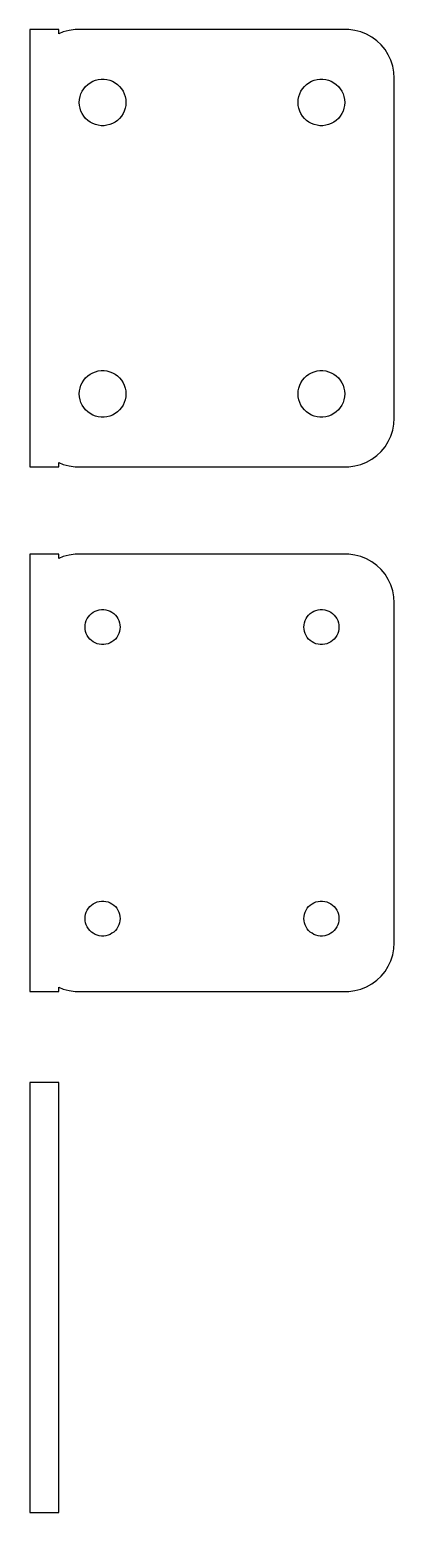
# Model space of a CAD drawing. Header units: metres. Extents: x -19 to 19, y -22 to 130.
import ezdxf

# ---------------------------------------------------------------- set-up
doc = ezdxf.new("R2010")
doc.units = ezdxf.units.M

msp = doc.modelspace()

# ---------------------------------------------------------------- linework, layer by layer
for p, q in [((-15.75, 130.49), (-18.75, 130.49)), ((-18.75, 130.49), (-18.75, 85.5099)), ((-15.75, 130.075), (-15.75, 130.49)), ((-15.2951, 130.255), (-15.75, 130.075)), ((-14.6869, 130.411), (-15.2951, 130.255)), ((-14.0639, 130.49), (-14.6869, 130.411)), ((14.0639, 130.49), (-14.0639, 130.49)), ((14.6869, 130.411), (14.0639, 130.49)), ((15.2951, 130.255), (14.6869, 130.411)), ((15.8789, 130.024), (15.2951, 130.255)), ((16.4291, 129.722), (15.8789, 130.024)), ((16.9371, 129.353), (16.4291, 129.722)), ((17.3948, 128.923), (16.9371, 129.353)), ((17.7951, 128.439), (17.3948, 128.923)), ((18.1315, 127.909), (17.7951, 128.439)), ((18.3989, 127.341), (18.1315, 127.909)), ((18.5929, 126.743), (18.3989, 127.341)), ((18.7106, 126.127), (18.5929, 126.743)), ((-12.536, 125.026), (-12.2719, 125.172)), ((-12.2719, 125.172), (-11.9916, 125.283)), ((-11.9916, 125.283), (-11.6997, 125.357)), ((-11.6997, 125.357), (-11.4007, 125.395)), ((-11.4007, 125.395), (-11.0993, 125.395)), ((-11.0993, 125.395), (-10.8003, 125.357)), ((-10.8003, 125.357), (-10.5083, 125.283)), ((-10.5083, 125.283), (-10.2281, 125.172)), ((-10.2281, 125.172), (-9.964, 125.026)), ((9.964, 125.026), (10.2281, 125.172)), ((10.2281, 125.172), (10.5083, 125.283)), ((10.5083, 125.283), (10.8003, 125.357)), ((10.8003, 125.357), (11.0993, 125.395)), ((11.0993, 125.395), (11.4007, 125.395)), ((11.4007, 125.395), (11.6997, 125.357)), ((11.6997, 125.357), (11.9916, 125.283)), ((11.9916, 125.283), (12.2719, 125.172)), ((12.2719, 125.172), (12.536, 125.026)), ((18.75, 125.5), (18.7106, 126.127)), ((18.75, 90.5), (18.75, 125.5)), ((-13.5746, 123.597), (-13.4815, 123.883)), ((-13.4815, 123.883), (-13.3531, 124.156)), ((-13.3531, 124.156), (-13.1916, 124.411)), ((-13.1916, 124.411), (-12.9995, 124.643)), ((-12.9995, 124.643), (-12.7798, 124.849)), ((-12.7798, 124.849), (-12.536, 125.026)), ((-9.964, 125.026), (-9.72017, 124.849)), ((-9.72017, 124.849), (-9.50047, 124.643)), ((-9.50047, 124.643), (-9.30835, 124.411)), ((-9.30835, 124.411), (-9.14685, 124.156)), ((-9.14685, 124.156), (-9.01852, 123.883)), ((-9.01852, 123.883), (-8.9254, 123.597)), ((8.9254, 123.597), (9.01852, 123.883)), ((9.01852, 123.883), (9.14685, 124.156)), ((9.14685, 124.156), (9.30835, 124.411)), ((9.30835, 124.411), (9.50047, 124.643)), ((9.50047, 124.643), (9.72017, 124.849)), ((9.72017, 124.849), (9.964, 125.026)), ((12.536, 125.026), (12.7798, 124.849)), ((12.7798, 124.849), (12.9995, 124.643)), ((12.9995, 124.643), (13.1916, 124.411)), ((13.1916, 124.411), (13.3531, 124.156)), ((13.3531, 124.156), (13.4815, 123.883)), ((13.4815, 123.883), (13.5746, 123.597)), ((-13.65, 123), (-13.6311, 123.301)), ((-13.6311, 122.699), (-13.65, 123)), ((-13.6311, 123.301), (-13.5746, 123.597)), ((-13.5746, 122.403), (-13.6311, 122.699)), ((-13.4815, 122.117), (-13.5746, 122.403)), ((-13.3531, 121.844), (-13.4815, 122.117)), ((-9.01852, 122.117), (-9.14685, 121.844)), ((-8.9254, 122.403), (-9.01852, 122.117)), ((-8.9254, 123.597), (-8.86891, 123.301)), ((-8.86891, 122.699), (-8.9254, 122.403)), ((-8.86891, 123.301), (-8.84999, 123)), ((-8.84999, 123), (-8.86891, 122.699)), ((8.84999, 123), (8.86891, 123.301)), ((8.86891, 122.699), (8.84999, 123)), ((8.86891, 123.301), (8.9254, 123.597)), ((8.9254, 122.403), (8.86891, 122.699)), ((9.01852, 122.117), (8.9254, 122.403)), ((9.14685, 121.844), (9.01852, 122.117)), ((13.4815, 122.117), (13.3531, 121.844)), ((13.5746, 122.403), (13.4815, 122.117)), ((13.5746, 123.597), (13.6311, 123.301)), ((13.6311, 122.699), (13.5746, 122.403)), ((13.6311, 123.301), (13.65, 123)), ((13.65, 123), (13.6311, 122.699)), ((-13.1916, 121.589), (-13.3531, 121.844)), ((-12.9995, 121.357), (-13.1916, 121.589)), ((-12.7798, 121.151), (-12.9995, 121.357)), ((-12.536, 120.974), (-12.7798, 121.151)), ((-12.2719, 120.828), (-12.536, 120.974)), ((-11.9916, 120.717), (-12.2719, 120.828)), ((-11.6997, 120.643), (-11.9916, 120.717)), ((-11.4007, 120.605), (-11.6997, 120.643)), ((-11.0993, 120.605), (-11.4007, 120.605)), ((-10.8003, 120.643), (-11.0993, 120.605)), ((-10.5083, 120.717), (-10.8003, 120.643)), ((-10.2281, 120.828), (-10.5083, 120.717)), ((-9.964, 120.974), (-10.2281, 120.828)), ((-9.72017, 121.151), (-9.964, 120.974)), ((-9.50047, 121.357), (-9.72017, 121.151)), ((-9.30835, 121.589), (-9.50047, 121.357)), ((-9.14685, 121.844), (-9.30835, 121.589)), ((9.30835, 121.589), (9.14685, 121.844)), ((9.50047, 121.357), (9.30835, 121.589)), ((9.72017, 121.151), (9.50047, 121.357)), ((9.964, 120.974), (9.72017, 121.151)), ((10.2281, 120.828), (9.964, 120.974)), ((10.5083, 120.717), (10.2281, 120.828)), ((10.8003, 120.643), (10.5083, 120.717)), ((11.0993, 120.605), (10.8003, 120.643)), ((11.4007, 120.605), (11.0993, 120.605)), ((11.6997, 120.643), (11.4007, 120.605)), ((11.9916, 120.717), (11.6997, 120.643)), ((12.2719, 120.828), (11.9916, 120.717)), ((12.536, 120.974), (12.2719, 120.828)), ((12.7798, 121.151), (12.536, 120.974)), ((12.9995, 121.357), (12.7798, 121.151)), ((13.1916, 121.589), (12.9995, 121.357)), ((13.3531, 121.844), (13.1916, 121.589)), ((-13.1916, 94.4107), (-12.9995, 94.6429)), ((-12.9995, 94.6429), (-12.7798, 94.8492)), ((-12.7798, 94.8492), (-12.536, 95.0264)), ((-12.536, 95.0264), (-12.2719, 95.1716)), ((-12.2719, 95.1716), (-11.9916, 95.2825)), ((-11.9916, 95.2825), (-11.6997, 95.3575)), ((-11.6997, 95.3575), (-11.4007, 95.3953)), ((-11.4007, 95.3953), (-11.0993, 95.3953)), ((-11.0993, 95.3953), (-10.8003, 95.3575)), ((-10.8003, 95.3575), (-10.5083, 95.2825)), ((-10.5083, 95.2825), (-10.2281, 95.1716)), ((-10.2281, 95.1716), (-9.964, 95.0264)), ((-9.964, 95.0264), (-9.72017, 94.8492)), ((-9.72017, 94.8492), (-9.50047, 94.6429)), ((-9.50047, 94.6429), (-9.30835, 94.4107)), ((9.30835, 94.4107), (9.50047, 94.6429)), ((9.50047, 94.6429), (9.72017, 94.8492)), ((9.72017, 94.8492), (9.964, 95.0264)), ((9.964, 95.0264), (10.2281, 95.1716)), ((10.2281, 95.1716), (10.5083, 95.2825)), ((10.5083, 95.2825), (10.8003, 95.3575)), ((10.8003, 95.3575), (11.0993, 95.3953)), ((11.0993, 95.3953), (11.4007, 95.3953)), ((11.4007, 95.3953), (11.6997, 95.3575)), ((11.6997, 95.3575), (11.9916, 95.2825)), ((11.9916, 95.2825), (12.2719, 95.1716)), ((12.2719, 95.1716), (12.536, 95.0264)), ((12.536, 95.0264), (12.7798, 94.8492)), ((12.7798, 94.8492), (12.9995, 94.6429)), ((12.9995, 94.6429), (13.1916, 94.4107)), ((-13.65, 93), (-13.6311, 93.3008)), ((-13.6311, 93.3008), (-13.5746, 93.5969)), ((-13.5746, 93.5969), (-13.4815, 93.8835)), ((-13.4815, 93.8835), (-13.3531, 94.1562)), ((-13.3531, 94.1562), (-13.1916, 94.4107)), ((-9.30835, 94.4107), (-9.14685, 94.1562)), ((-9.14685, 94.1562), (-9.01852, 93.8835)), ((-9.01852, 93.8835), (-8.9254, 93.5969)), ((-8.9254, 93.5969), (-8.86891, 93.3008)), ((-8.86891, 93.3008), (-8.84999, 93)), ((8.84999, 93), (8.86891, 93.3008)), ((8.86891, 93.3008), (8.9254, 93.5969)), ((8.9254, 93.5969), (9.01852, 93.8835)), ((9.01852, 93.8835), (9.14685, 94.1562)), ((9.14685, 94.1562), (9.30835, 94.4107)), ((13.1916, 94.4107), (13.3531, 94.1562)), ((13.3531, 94.1562), (13.4815, 93.8835)), ((13.4815, 93.8835), (13.5746, 93.5969)), ((13.5746, 93.5969), (13.6311, 93.3008)), ((13.6311, 93.3008), (13.65, 93)), ((-13.6311, 92.6992), (-13.65, 93)), ((-13.5746, 92.4032), (-13.6311, 92.6992)), ((-13.4815, 92.1165), (-13.5746, 92.4032)), ((-13.3531, 91.8438), (-13.4815, 92.1165)), ((-13.1916, 91.5893), (-13.3531, 91.8438)), ((-12.9995, 91.3571), (-13.1916, 91.5893)), ((-9.30835, 91.5893), (-9.50047, 91.3571)), ((-9.14685, 91.8438), (-9.30835, 91.5893)), ((-9.01852, 92.1165), (-9.14685, 91.8438)), ((-8.9254, 92.4032), (-9.01852, 92.1165)), ((-8.86891, 92.6992), (-8.9254, 92.4032)), ((-8.84999, 93), (-8.86891, 92.6992)), ((8.86891, 92.6992), (8.84999, 93)), ((8.9254, 92.4032), (8.86891, 92.6992)), ((9.01852, 92.1165), (8.9254, 92.4032)), ((9.14685, 91.8438), (9.01852, 92.1165)), ((9.30835, 91.5893), (9.14685, 91.8438)), ((9.50047, 91.3571), (9.30835, 91.5893)), ((13.1916, 91.5893), (12.9995, 91.3571)), ((13.3531, 91.8438), (13.1916, 91.5893)), ((13.4815, 92.1165), (13.3531, 91.8438)), ((13.5746, 92.4032), (13.4815, 92.1165)), ((13.6311, 92.6992), (13.5746, 92.4032)), ((13.65, 93), (13.6311, 92.6992)), ((-12.7798, 91.1508), (-12.9995, 91.3571)), ((-12.536, 90.9736), (-12.7798, 91.1508)), ((-12.2719, 90.8284), (-12.536, 90.9736)), ((-11.9916, 90.7175), (-12.2719, 90.8284)), ((-11.6997, 90.6425), (-11.9916, 90.7175)), ((-11.4007, 90.6047), (-11.6997, 90.6425)), ((-11.0993, 90.6047), (-11.4007, 90.6047)), ((-10.8003, 90.6425), (-11.0993, 90.6047)), ((-10.5083, 90.7175), (-10.8003, 90.6425)), ((-10.2281, 90.8284), (-10.5083, 90.7175)), ((-9.964, 90.9736), (-10.2281, 90.8284)), ((-9.72017, 91.1508), (-9.964, 90.9736)), ((-9.50047, 91.3571), (-9.72017, 91.1508)), ((9.72017, 91.1508), (9.50047, 91.3571)), ((9.964, 90.9736), (9.72017, 91.1508)), ((10.2281, 90.8284), (9.964, 90.9736)), ((10.5083, 90.7175), (10.2281, 90.8284)), ((10.8003, 90.6425), (10.5083, 90.7175)), ((11.0993, 90.6047), (10.8003, 90.6425)), ((11.4007, 90.6047), (11.0993, 90.6047)), ((11.6997, 90.6425), (11.4007, 90.6047)), ((11.9916, 90.7175), (11.6997, 90.6425)), ((12.2719, 90.8284), (11.9916, 90.7175)), ((12.536, 90.9736), (12.2719, 90.8284)), ((12.7798, 91.1508), (12.536, 90.9736)), ((12.9995, 91.3571), (12.7798, 91.1508)), ((18.7106, 89.8733), (18.75, 90.5)), ((18.1315, 88.0912), (18.3989, 88.6594)), ((18.3989, 88.6594), (18.5929, 89.2566)), ((18.5929, 89.2566), (18.7106, 89.8733)), ((16.9371, 86.6474), (17.3948, 87.0773)), ((17.3948, 87.0773), (17.7951, 87.5611)), ((17.7951, 87.5611), (18.1315, 88.0912)), ((-18.75, 85.5099), (-15.75, 85.5099)), ((-15.75, 85.9248), (-15.2951, 85.7447)), ((-15.75, 85.5099), (-15.75, 85.9248)), ((-15.2951, 85.7447), (-14.6869, 85.5886)), ((-14.6869, 85.5886), (-14.0639, 85.5099)), ((-14.0639, 85.5099), (14.0639, 85.5099)), ((14.0639, 85.5099), (14.6869, 85.5886)), ((14.6869, 85.5886), (15.2951, 85.7447)), ((15.2951, 85.7447), (15.8789, 85.9759)), ((15.8789, 85.9759), (16.4291, 86.2784)), ((16.4291, 86.2784), (16.9371, 86.6474)), ((-15.75, 76.4901), (-18.75, 76.4901)), ((-18.75, 76.4901), (-18.75, 31.5099)), ((-15.75, 76.0752), (-15.75, 76.4901)), ((-14.6869, 76.4114), (-15.2951, 76.2553)), ((-14.0639, 76.4901), (-14.6869, 76.4114)), ((14.0639, 76.4901), (-14.0639, 76.4901)), ((14.6869, 76.4114), (14.0639, 76.4901)), ((15.2951, 76.2553), (14.6869, 76.4114)), ((-15.2951, 76.2553), (-15.75, 76.0752)), ((15.8789, 76.0241), (15.2951, 76.2553)), ((16.4291, 75.7216), (15.8789, 76.0241)), ((16.9371, 75.3526), (16.4291, 75.7216)), ((17.3948, 74.9227), (16.9371, 75.3526)), ((17.7951, 74.4389), (17.3948, 74.9227)), ((18.1315, 73.9088), (17.7951, 74.4389)), ((18.3989, 73.3406), (18.1315, 73.9088)), ((18.5929, 72.7434), (18.3989, 73.3406)), ((18.7106, 72.1267), (18.5929, 72.7434)), ((18.75, 71.5), (18.7106, 72.1267)), ((-12.7062, 70.058), (-12.5621, 70.2322)), ((-12.5621, 70.2322), (-12.3974, 70.3869)), ((-12.3974, 70.3869), (-12.2145, 70.5198)), ((-12.2145, 70.5198), (-12.0164, 70.6287)), ((-12.0164, 70.6287), (-11.8062, 70.7119)), ((-11.8062, 70.7119), (-11.5873, 70.7681)), ((-11.5873, 70.7681), (-11.363, 70.7964)), ((-11.363, 70.7964), (-11.137, 70.7964)), ((-11.137, 70.7964), (-10.9127, 70.7681)), ((-10.9127, 70.7681), (-10.6938, 70.7119)), ((-10.6938, 70.7119), (-10.4836, 70.6287)), ((-10.4836, 70.6287), (-10.2855, 70.5198)), ((-10.2855, 70.5198), (-10.1026, 70.3869)), ((-10.1026, 70.3869), (-9.93785, 70.2322)), ((-9.93785, 70.2322), (-9.79376, 70.058)), ((9.79376, 70.058), (9.93785, 70.2322)), ((9.93785, 70.2322), (10.1026, 70.3869)), ((10.1026, 70.3869), (10.2855, 70.5198)), ((10.2855, 70.5198), (10.4836, 70.6287)), ((10.4836, 70.6287), (10.6938, 70.7119)), ((10.6938, 70.7119), (10.9127, 70.7681)), ((10.9127, 70.7681), (11.137, 70.7964)), ((11.137, 70.7964), (11.363, 70.7964)), ((11.363, 70.7964), (11.5873, 70.7681)), ((11.5873, 70.7681), (11.8062, 70.7119)), ((11.8062, 70.7119), (12.0164, 70.6287)), ((12.0164, 70.6287), (12.2145, 70.5198)), ((12.2145, 70.5198), (12.3974, 70.3869)), ((12.3974, 70.3869), (12.5621, 70.2322)), ((12.5621, 70.2322), (12.7062, 70.058)), ((18.75, 36.5), (18.75, 71.5)), ((-13.05, 69), (-13.0358, 69.2256)), ((-13.0358, 68.7744), (-13.05, 69)), ((-13.0358, 69.2256), (-12.9934, 69.4476)), ((-12.9934, 68.5524), (-13.0358, 68.7744)), ((-12.9934, 69.4476), (-12.9236, 69.6626)), ((-12.9236, 69.6626), (-12.8273, 69.8671)), ((-12.8273, 69.8671), (-12.7062, 70.058)), ((-9.79376, 70.058), (-9.67264, 69.8671)), ((-9.67264, 69.8671), (-9.5764, 69.6626)), ((-9.5764, 69.6626), (-9.50655, 69.4476)), ((-9.50655, 69.4476), (-9.46419, 69.2256)), ((-9.46419, 68.7744), (-9.50655, 68.5524)), ((-9.46419, 69.2256), (-9.45, 69)), ((-9.45, 69), (-9.46419, 68.7744)), ((9.45, 69), (9.46419, 69.2256)), ((9.46419, 68.7744), (9.45, 69)), ((9.46419, 69.2256), (9.50655, 69.4476)), ((9.50655, 68.5524), (9.46419, 68.7744)), ((9.50655, 69.4476), (9.5764, 69.6626)), ((9.5764, 69.6626), (9.67264, 69.8671)), ((9.67264, 69.8671), (9.79376, 70.058)), ((12.7062, 70.058), (12.8273, 69.8671)), ((12.8273, 69.8671), (12.9236, 69.6626)), ((12.9236, 69.6626), (12.9934, 69.4476)), ((12.9934, 69.4476), (13.0358, 69.2256)), ((13.0358, 68.7744), (12.9934, 68.5524)), ((13.0358, 69.2256), (13.05, 69)), ((13.05, 69), (13.0358, 68.7744)), ((-12.9236, 68.3374), (-12.9934, 68.5524)), ((-12.8273, 68.1328), (-12.9236, 68.3374)), ((-12.7062, 67.942), (-12.8273, 68.1328)), ((-12.5621, 67.7678), (-12.7062, 67.942)), ((-12.3974, 67.6131), (-12.5621, 67.7678)), ((-12.2145, 67.4802), (-12.3974, 67.6131)), ((-12.0164, 67.3713), (-12.2145, 67.4802)), ((-11.8062, 67.2881), (-12.0164, 67.3713)), ((-11.5873, 67.2319), (-11.8062, 67.2881)), ((-11.363, 67.2036), (-11.5873, 67.2319)), ((-11.137, 67.2036), (-11.363, 67.2036)), ((-10.9127, 67.2319), (-11.137, 67.2036)), ((-10.6938, 67.2881), (-10.9127, 67.2319)), ((-10.4836, 67.3713), (-10.6938, 67.2881)), ((-10.2855, 67.4802), (-10.4836, 67.3713)), ((-10.1026, 67.6131), (-10.2855, 67.4802)), ((-9.93785, 67.7678), (-10.1026, 67.6131)), ((-9.79376, 67.942), (-9.93785, 67.7678)), ((-9.67264, 68.1328), (-9.79376, 67.942)), ((-9.5764, 68.3374), (-9.67264, 68.1328)), ((-9.50655, 68.5524), (-9.5764, 68.3374)), ((9.5764, 68.3374), (9.50655, 68.5524)), ((9.67264, 68.1328), (9.5764, 68.3374)), ((9.79376, 67.942), (9.67264, 68.1328)), ((9.93785, 67.7678), (9.79376, 67.942)), ((10.1026, 67.6131), (9.93785, 67.7678)), ((10.2855, 67.4802), (10.1026, 67.6131)), ((10.4836, 67.3713), (10.2855, 67.4802)), ((10.6938, 67.2881), (10.4836, 67.3713)), ((10.9127, 67.2319), (10.6938, 67.2881)), ((11.137, 67.2036), (10.9127, 67.2319)), ((11.363, 67.2036), (11.137, 67.2036)), ((11.5873, 67.2319), (11.363, 67.2036)), ((11.8062, 67.2881), (11.5873, 67.2319)), ((12.0164, 67.3713), (11.8062, 67.2881)), ((12.2145, 67.4802), (12.0164, 67.3713)), ((12.3974, 67.6131), (12.2145, 67.4802)), ((12.5621, 67.7678), (12.3974, 67.6131)), ((12.7062, 67.942), (12.5621, 67.7678)), ((12.8273, 68.1328), (12.7062, 67.942)), ((12.9236, 68.3374), (12.8273, 68.1328)), ((12.9934, 68.5524), (12.9236, 68.3374)), ((-12.9236, 39.6626), (-12.8273, 39.8672)), ((-12.8273, 39.8672), (-12.7062, 40.058)), ((-12.7062, 40.058), (-12.5621, 40.2322)), ((-12.5621, 40.2322), (-12.3974, 40.3869)), ((-12.3974, 40.3869), (-12.2145, 40.5198)), ((-12.2145, 40.5198), (-12.0164, 40.6287)), ((-12.0164, 40.6287), (-11.8062, 40.7119)), ((-11.8062, 40.7119), (-11.5873, 40.7681)), ((-11.5873, 40.7681), (-11.363, 40.7964)), ((-11.363, 40.7964), (-11.137, 40.7964)), ((-11.137, 40.7964), (-10.9127, 40.7681)), ((-10.9127, 40.7681), (-10.6938, 40.7119)), ((-10.6938, 40.7119), (-10.4836, 40.6287)), ((-10.4836, 40.6287), (-10.2855, 40.5198)), ((-10.2855, 40.5198), (-10.1026, 40.3869)), ((-10.1026, 40.3869), (-9.93785, 40.2322)), ((-9.93785, 40.2322), (-9.79376, 40.058)), ((-9.79376, 40.058), (-9.67264, 39.8672)), ((-9.67264, 39.8672), (-9.5764, 39.6626)), ((9.5764, 39.6626), (9.67264, 39.8672)), ((9.67264, 39.8672), (9.79376, 40.058)), ((9.79376, 40.058), (9.93785, 40.2322)), ((9.93785, 40.2322), (10.1026, 40.3869)), ((10.1026, 40.3869), (10.2855, 40.5198)), ((10.2855, 40.5198), (10.4836, 40.6287)), ((10.4836, 40.6287), (10.6938, 40.7119)), ((10.6938, 40.7119), (10.9127, 40.7681)), ((10.9127, 40.7681), (11.137, 40.7964)), ((11.137, 40.7964), (11.363, 40.7964)), ((11.363, 40.7964), (11.5873, 40.7681)), ((11.5873, 40.7681), (11.8062, 40.7119)), ((11.8062, 40.7119), (12.0164, 40.6287)), ((12.0164, 40.6287), (12.2145, 40.5198)), ((12.2145, 40.5198), (12.3974, 40.3869)), ((12.3974, 40.3869), (12.5621, 40.2322)), ((12.5621, 40.2322), (12.7062, 40.058)), ((12.7062, 40.058), (12.8273, 39.8672)), ((12.8273, 39.8672), (12.9236, 39.6626)), ((-13.05, 39), (-13.0358, 39.2256)), ((-13.0358, 38.7744), (-13.05, 39)), ((-13.0358, 39.2256), (-12.9934, 39.4476)), ((-12.9934, 38.5524), (-13.0358, 38.7744)), ((-12.9934, 39.4476), (-12.9236, 39.6626)), ((-12.9236, 38.3374), (-12.9934, 38.5524)), ((-12.8273, 38.1329), (-12.9236, 38.3374)), ((-9.5764, 38.3374), (-9.67264, 38.1329)), ((-9.5764, 39.6626), (-9.50655, 39.4476)), ((-9.50655, 38.5524), (-9.5764, 38.3374)), ((-9.50655, 39.4476), (-9.46419, 39.2256)), ((-9.46419, 38.7744), (-9.50655, 38.5524)), ((-9.46419, 39.2256), (-9.45, 39)), ((-9.45, 39), (-9.46419, 38.7744)), ((9.45, 39), (9.46419, 39.2256)), ((9.46419, 38.7744), (9.45, 39)), ((9.46419, 39.2256), (9.50655, 39.4476)), ((9.50655, 38.5524), (9.46419, 38.7744)), ((9.50655, 39.4476), (9.5764, 39.6626)), ((9.5764, 38.3374), (9.50655, 38.5524)), ((9.67264, 38.1329), (9.5764, 38.3374)), ((12.9236, 38.3374), (12.8273, 38.1329)), ((12.9236, 39.6626), (12.9934, 39.4476)), ((12.9934, 38.5524), (12.9236, 38.3374)), ((12.9934, 39.4476), (13.0358, 39.2256)), ((13.0358, 38.7744), (12.9934, 38.5524)), ((13.0358, 39.2256), (13.05, 39)), ((13.05, 39), (13.0358, 38.7744)), ((-12.7062, 37.942), (-12.8273, 38.1329)), ((-12.5621, 37.7678), (-12.7062, 37.942)), ((-12.3974, 37.6131), (-12.5621, 37.7678)), ((-12.2145, 37.4802), (-12.3974, 37.6131)), ((-12.0164, 37.3713), (-12.2145, 37.4802)), ((-11.8062, 37.2881), (-12.0164, 37.3713)), ((-11.5873, 37.2319), (-11.8062, 37.2881)), ((-11.363, 37.2036), (-11.5873, 37.2319)), ((-11.137, 37.2036), (-11.363, 37.2036)), ((-10.9127, 37.2319), (-11.137, 37.2036)), ((-10.6938, 37.2881), (-10.9127, 37.2319)), ((-10.4836, 37.3713), (-10.6938, 37.2881)), ((-10.2855, 37.4802), (-10.4836, 37.3713)), ((-10.1026, 37.6131), (-10.2855, 37.4802)), ((-9.93785, 37.7678), (-10.1026, 37.6131)), ((-9.79376, 37.942), (-9.93785, 37.7678)), ((-9.67264, 38.1329), (-9.79376, 37.942)), ((9.79376, 37.942), (9.67264, 38.1329)), ((9.93785, 37.7678), (9.79376, 37.942)), ((10.1026, 37.6131), (9.93785, 37.7678)), ((10.2855, 37.4802), (10.1026, 37.6131)), ((10.4836, 37.3713), (10.2855, 37.4802)), ((10.6938, 37.2881), (10.4836, 37.3713)), ((10.9127, 37.2319), (10.6938, 37.2881)), ((11.137, 37.2036), (10.9127, 37.2319)), ((11.363, 37.2036), (11.137, 37.2036)), ((11.5873, 37.2319), (11.363, 37.2036)), ((11.8062, 37.2881), (11.5873, 37.2319)), ((12.0164, 37.3713), (11.8062, 37.2881)), ((12.2145, 37.4802), (12.0164, 37.3713)), ((12.3974, 37.6131), (12.2145, 37.4802)), ((12.5621, 37.7678), (12.3974, 37.6131)), ((12.7062, 37.942), (12.5621, 37.7678)), ((12.8273, 38.1329), (12.7062, 37.942)), ((18.3989, 34.6594), (18.5929, 35.2566)), ((18.5929, 35.2566), (18.7106, 35.8733)), ((18.7106, 35.8733), (18.75, 36.5)), ((17.7951, 33.5611), (18.1315, 34.0912)), ((18.1315, 34.0912), (18.3989, 34.6594)), ((15.8789, 31.9759), (16.4291, 32.2784)), ((16.4291, 32.2784), (16.9371, 32.6474)), ((16.9371, 32.6474), (17.3948, 33.0773)), ((17.3948, 33.0773), (17.7951, 33.5611)), ((-18.75, 31.5099), (-15.75, 31.5099)), ((-15.75, 31.9248), (-15.2951, 31.7447)), ((-15.75, 31.5099), (-15.75, 31.9248)), ((-15.2951, 31.7447), (-14.6869, 31.5886)), ((-14.6869, 31.5886), (-14.0639, 31.5099)), ((-14.0639, 31.5099), (14.0639, 31.5099)), ((14.0639, 31.5099), (14.6869, 31.5886)), ((14.6869, 31.5886), (15.2951, 31.7447)), ((15.2951, 31.7447), (15.8789, 31.9759)), ((-15.75, 22.1148), (-18.75, 22.1148)), ((-18.75, 22.1148), (-18.75, -22.1148)), ((-15.75, -22.1148), (-15.75, 22.1148)), ((-18.75, -22.1148), (-15.75, -22.1148))]:
    msp.add_line(p, q)

doc.saveas('drawing.dxf')
